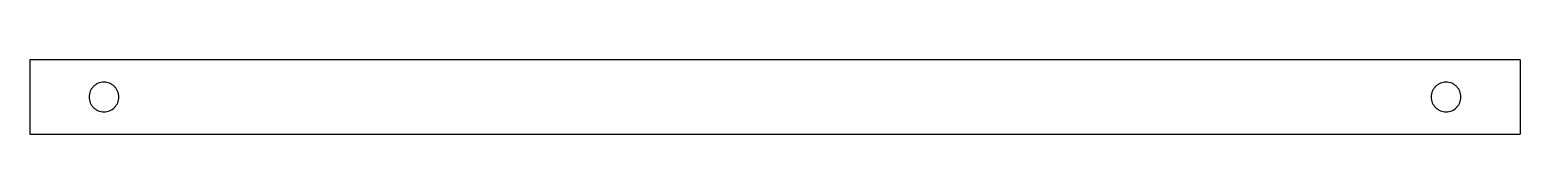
# Model space of a CAD drawing. Header units: millimetres. Extents: x -101 to 101, y -5 to 5.
import ezdxf

# ---------------------------------------------------------------- set-up
doc = ezdxf.new("R2010")
doc.units = ezdxf.units.MM

msp = doc.modelspace()

# ---------------------------------------------------------------- linework, layer by layer
at = {"color": 7, "linetype": 'Continuous', "lineweight": 25}
for p, q in [((100.5, 5), (-100.5, 5)), ((-100.5, 5), (-100.5, -5)), ((100.5, 5), (100.5, -5)), ((-100.5, -5), (100.5, -5))]:
    msp.add_line(p, q, dxfattribs=at)
for points in [[(-88.5, 0), (-88.5, -0.13), (-88.51, -0.26), (-88.56, -0.52), (-88.6, -0.65), (-88.7, -0.89), (-88.77, -1.01), (-88.91, -1.22), (-89, -1.32), (-89.27, -1.6), (-89.49, -1.75), (-89.85, -1.9), (-89.98, -1.93), (-90.24, -1.99), (-90.37, -2), (-90.63, -2), (-90.76, -1.99), (-91.02, -1.94), (-91.15, -1.9), (-91.39, -1.8), (-91.51, -1.73), (-91.72, -1.59), (-91.82, -1.51), (-92.01, -1.32), (-92.09, -1.22), (-92.23, -1.01), (-92.3, -0.89), (-92.45, -0.53), (-92.5, -0.27), (-92.5, 0.13), (-92.49, 0.26), (-92.44, 0.52), (-92.4, 0.65), (-92.3, 0.89), (-92.23, 1.01), (-92.09, 1.22), (-92.01, 1.32), (-91.82, 1.51), (-91.72, 1.59), (-91.51, 1.73), (-91.39, 1.8), (-91.15, 1.9), (-91.03, 1.93), (-90.77, 1.99), (-90.63, 2), (-90.24, 2), (-89.97, 1.95), (-89.61, 1.8), (-89.49, 1.73), (-89.28, 1.59), (-89.18, 1.51), (-88.99, 1.32), (-88.91, 1.22), (-88.77, 1.01), (-88.71, 0.89), (-88.55, 0.53), (-88.5, 0.27), (-88.5, 0)], [(92.5, 0), (92.5, -0.13), (92.49, -0.26), (92.44, -0.52), (92.4, -0.65), (92.3, -0.89), (92.23, -1.01), (92.09, -1.22), (92, -1.32), (91.73, -1.6), (91.51, -1.75), (91.15, -1.9), (91.02, -1.93), (90.76, -1.99), (90.63, -2), (90.37, -2), (90.24, -1.99), (89.98, -1.94), (89.85, -1.9), (89.61, -1.8), (89.49, -1.73), (89.28, -1.59), (89.18, -1.51), (88.99, -1.32), (88.91, -1.22), (88.77, -1.01), (88.7, -0.89), (88.55, -0.53), (88.5, -0.27), (88.5, 0.13), (88.51, 0.26), (88.56, 0.52), (88.6, 0.65), (88.7, 0.89), (88.77, 1.01), (88.91, 1.22), (88.99, 1.32), (89.18, 1.51), (89.28, 1.59), (89.49, 1.73), (89.61, 1.8), (89.85, 1.9), (89.97, 1.93), (90.23, 1.99), (90.37, 2), (90.76, 2), (91.03, 1.95), (91.39, 1.8), (91.51, 1.73), (91.72, 1.59), (91.82, 1.51), (92.01, 1.32), (92.09, 1.22), (92.23, 1.01), (92.29, 0.89), (92.45, 0.53), (92.5, 0.27), (92.5, 0)]]:
    msp.add_open_spline(points, degree=3, knots=[0, 0, 0, 0, 0.03125, 0.03125, 0.0625, 0.0625, 0.09375, 0.09375, 0.125, 0.125, 0.1875, 0.1875, 0.21875, 0.21875, 0.25, 0.25, 0.28125, 0.28125, 0.3125, 0.3125, 0.34375, 0.34375, 0.375, 0.375, 0.40625, 0.40625, 0.4375, 0.4375, 0.5, 0.5, 0.53125, 0.53125, 0.5625, 0.5625, 0.59375, 0.59375, 0.625, 0.625, 0.65625, 0.65625, 0.6875, 0.6875, 0.71875, 0.71875, 0.75, 0.75, 0.8125, 0.8125, 0.84375, 0.84375, 0.875, 0.875, 0.90625, 0.90625, 0.9375, 0.9375, 1, 1, 1, 1], dxfattribs=at)

doc.saveas('drawing.dxf')
